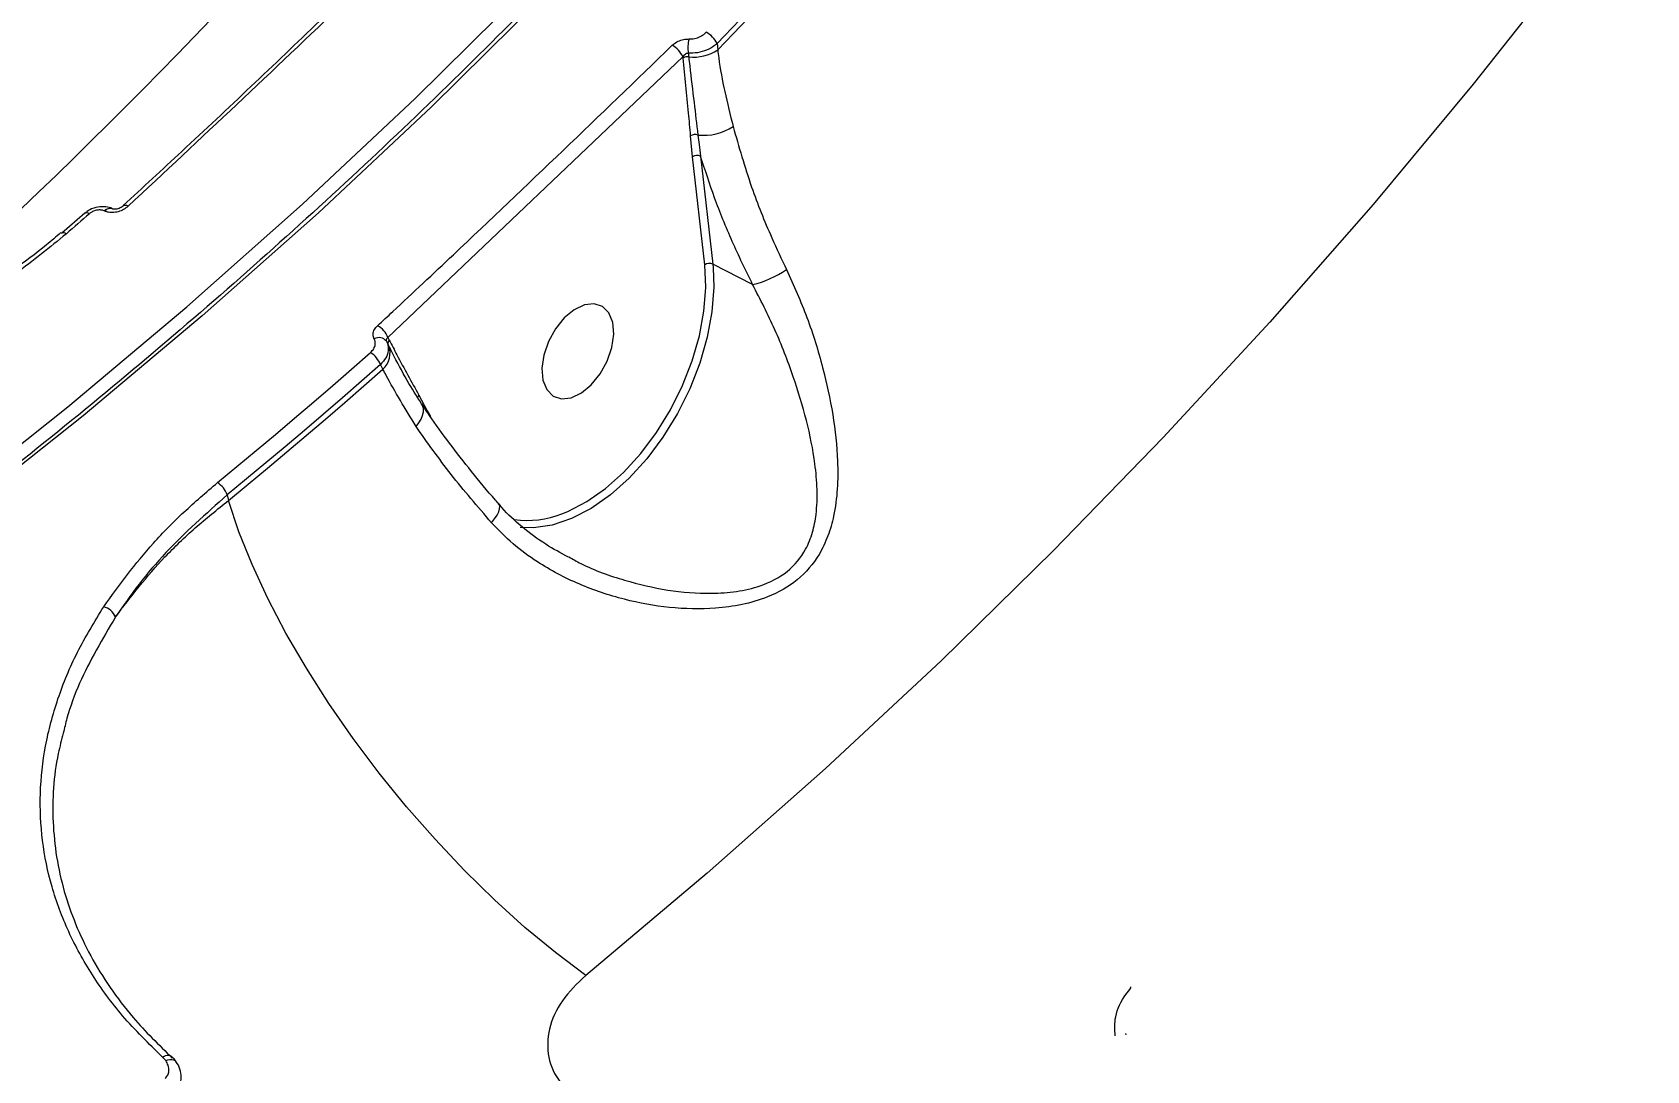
# Model space of a CAD drawing. Header units: millimetres. Extents: x -11024 to 8278, y -7837 to 5770.
# Drawn here: x 3561 to 3702.9, y 1457.5 to 1548.8 of the extents above; entities that cross this region are included whole.
import ezdxf

# ---------------------------------------------------------------- set-up
doc = ezdxf.new("R2010")
doc.units = ezdxf.units.MM
doc.layers.add('DIKOM_ОБЪЕКТ', color=7, linetype='Continuous')
doc.layers.add('DIKOM_РАЗМЕР_ОБЪЕКТА', color=7, linetype='Continuous')
doc.styles.add('style1', font='arial.ttf', dxfattribs={"width": 0.8})
doc.dimstyles.new('1-50', dxfattribs={"dimtxt": 300, "dimasz": 200, "dimexe": 100, "dimexo": 0, "dimgap": 100, "dimtad": 1, "dimtxsty": 'style1', "dimcen": 200, "dimclrd": 7, "dimclre": 7, "dimclrt": 7, "dimadec": 1, "dimazin": 2, "dimtfac": 1, "dimtmove": 0, "dimatfit": 2, "dimfxl": 0, "dimlwd": 25, "dimlwe": 18, "dimarcsym": 0})

# ---------------------------------------------------------------- blocks, each defined once
blk = doc.blocks.new('*D9')
at = {"layer": 'Defpoints', "color": 0, "transparency": 16777216}
for p in [(3740.68, 3707.51), (-8191.56, -3797.25), (-1076.12, -3797.25)]:
    blk.add_point(p, dxfattribs=at)
at = {"layer": 'DIKOM_РАЗМЕР_ОБЪЕКТА', "color": 7, "lineweight": 18, "transparency": 16777216}
for p, q in [((3740.68, 3707.51), (-8291.56, 3707.51)), ((-1076.12, -3797.25), (-8291.56, -3797.25))]:
    blk.add_line(p, q, dxfattribs=at)
at = {"layer": 'DIKOM_РАЗМЕР_ОБЪЕКТА', "color": 7, "lineweight": 25, "transparency": 16777216}
blk.add_line((-8191.56, 3507.51), (-8191.56, -3597.25), dxfattribs=at)
at = {"layer": 'DIKOM_РАЗМЕР_ОБЪЕКТА', "color": 7, "transparency": 16777216}
for points in [[(-8224.9, 3507.51), (-8158.23, 3507.51), (-8191.56, 3707.51)], [(-8224.9, -3597.25), (-8158.23, -3597.25), (-8191.56, -3797.25)]]:
    blk.add_solid(points, dxfattribs=at)
at = {"layer": 'DIKOM_РАЗМЕР_ОБЪЕКТА', "color": 7, "transparency": 16777216, "insert": (-8444.74, -44.87), "char_height": 300, "attachment_point": 5, "rotation": 90, "style": 'style1'}
blk.add_mtext('7500', dxfattribs=at)

msp = doc.modelspace()

# ---------------------------------------------------------------- linework, layer by layer
at = {"layer": 'DIKOM_ОБЪЕКТ', "color": 7, "linetype": 'Continuous', "lineweight": 15}
for p, q in [((3621.152, 1547.805), (3621.217, 1547.262)), ((3618.151, 1546.636), (3592.222, 1521.953)), ((3618.162, 1546.534), (3618.151, 1546.636)), ((3619.005, 1537.85), (3618.83, 1539.7)), ((3620.072, 1528.356), (3619.005, 1537.85)), ((3619.709, 1537.905), (3620.776, 1528.411)), ((3567.317, 1533.078), (3567.298, 1533.087)), ((3568.005, 1533.266), (3567.986, 1533.275)), ((3568.958, 1533.535), (3568.948, 1533.527)), ((3565.56, 1532.882), (3563.543, 1531.126)), ((3624.286, 1526.605), (3620.776, 1528.411)), ((3620.776, 1528.411), (3620.808, 1528.098)), ((3592.273, 1521.27), (3592.112, 1521.584)), ((3592.222, 1521.953), (3592.335, 1521.732)), ((3592.466, 1520.899), (3592.25, 1521.312)), ((3591.773, 1519.166), (3591.566, 1519.571)), ((3594.939, 1516.887), (3595.682, 1515.521)), ((3595.682, 1515.521), (3595.95, 1514.998)), ((3578.089, 1508.106), (3578.204, 1507.622)), ((3657.545, 1464.74), (3657.533, 1464.851)), ((3657.074, 1460.724), (3657.086, 1460.614)), ((3572.687, 1458.349), (3572.408, 1458.662))]:
    msp.add_line(p, q, dxfattribs=at)
at = {"layer": 'DIKOM_ОБЪЕКТ', "color": 7, "linetype": 'Continuous', "lineweight": 15, "flags": 128}
for points in [[(3519.76, 1483.469), (3531.204, 1491.151), (3542.41, 1499.116), (3553.371, 1507.357), (3564.08, 1515.871), (3574.53, 1524.651), (3584.713, 1533.691), (3594.623, 1542.986), (3604.254, 1552.529), (3613.599, 1562.314), (3622.653, 1572.335), (3631.409, 1582.586), (3639.861, 1593.059), (3648.004, 1603.747), (3655.833, 1614.645), (3663.343, 1625.743), (3670.528, 1637.036), (3677.384, 1648.515), (3683.906, 1660.174), (3690.09, 1672.005), (3695.933, 1684), (3701.43, 1696.15)], [(3703.183, 1695.886), (3697.67, 1683.698), (3691.81, 1671.668), (3685.607, 1659.801), (3679.065, 1648.107), (3672.188, 1636.593), (3664.982, 1625.266), (3657.45, 1614.134), (3649.597, 1603.204), (3641.429, 1592.483), (3632.951, 1581.979), (3624.169, 1571.697), (3615.088, 1561.646), (3605.715, 1551.831), (3596.055, 1542.259), (3586.115, 1532.936), (3575.901, 1523.869), (3565.42, 1515.063), (3554.679, 1506.523), (3543.684, 1498.257), (3532.444, 1490.268), (3520.966, 1482.563)], [(3734.291, 1611.806), (3727.27, 1600.087), (3719.941, 1588.543), (3712.309, 1577.18), (3704.376, 1566.004), (3696.149, 1555.022), (3687.631, 1544.239), (3678.827, 1533.662), (3669.742, 1523.296), (3660.38, 1513.147), (3650.748, 1503.221), (3640.849, 1493.522), (3630.691, 1484.057), (3620.277, 1474.831), (3609.615, 1465.847)], [(3565.971, 1532.841), (3565.861, 1532.891), (3565.76, 1532.919), (3565.673, 1532.925), (3565.601, 1532.908), (3565.56, 1532.882)], [(3569.384, 1533.503), (3569.255, 1533.555), (3569.139, 1533.579), (3569.041, 1533.574), (3568.965, 1533.541), (3568.958, 1533.535)], [(3565.971, 1532.841), (3565.72, 1532.62), (3565.468, 1532.4), (3565.215, 1532.181), (3564.963, 1531.961), (3564.711, 1531.741), (3564.458, 1531.522), (3564.205, 1531.302), (3563.952, 1531.083)], [(3563.529, 1531.112), (3563.53, 1531.113), (3563.543, 1531.126)], [(3620.808, 1528.098), (3620.869, 1526.377), (3620.708, 1524.215), (3620.296, 1521.974), (3619.643, 1519.702), (3618.762, 1517.449), (3617.674, 1515.263), (3616.401, 1513.194), (3614.973, 1511.286), (3613.419, 1509.582), (3611.774, 1508.117), (3610.075, 1506.925), (3608.357, 1506.032), (3606.66, 1505.457), (3605.02, 1505.213), (3603.839, 1505.251)], [(3620.151, 1525.985), (3620.162, 1526.383), (3620.072, 1528.356)], [(3607.52, 1506.45), (3608.03, 1506.655), (3609.695, 1507.521), (3611.343, 1508.677), (3612.938, 1510.097), (3614.444, 1511.75), (3615.83, 1513.6), (3617.064, 1515.607), (3618.119, 1517.726), (3618.973, 1519.911), (3619.606, 1522.114), (3620.006, 1524.287), (3620.151, 1525.985)], [(3607.722, 1523.682), (3606.944, 1522.722), (3606.325, 1521.602), (3605.915, 1520.412), (3605.749, 1519.249), (3605.838, 1518.208), (3606.177, 1517.371), (3606.736, 1516.808), (3607.472, 1516.564), (3608.325, 1516.659), (3609.225, 1517.084), (3610.099, 1517.806), (3610.878, 1518.766), (3611.497, 1519.886), (3611.906, 1521.076), (3612.073, 1522.239), (3611.983, 1523.281), (3611.645, 1524.117), (3611.085, 1524.68), (3610.349, 1524.924), (3609.497, 1524.83), (3608.596, 1524.404), (3607.722, 1523.682)], [(3577.237, 1509.196), (3578.941, 1510.602), (3580.639, 1512.015), (3582.33, 1513.435), (3584.014, 1514.862), (3585.692, 1516.295), (3587.363, 1517.735), (3589.027, 1519.181), (3590.684, 1520.634)], [(3591.566, 1519.571), (3589.905, 1518.114), (3588.237, 1516.664), (3586.563, 1515.221), (3584.881, 1513.785), (3583.193, 1512.355), (3581.499, 1510.932), (3579.797, 1509.516), (3578.089, 1508.106)], [(3578.204, 1507.622), (3579.924, 1509.042), (3581.637, 1510.468), (3583.344, 1511.9), (3585.043, 1513.34), (3586.736, 1514.787), (3588.422, 1516.24), (3590.101, 1517.7), (3591.773, 1519.166)], [(3594.691, 1514.129), (3594.943, 1514.446), (3595.138, 1514.773), (3595.271, 1515.098), (3595.338, 1515.412), (3595.335, 1515.706), (3595.265, 1515.969), (3595.183, 1516.121)], [(3609.615, 1465.847), (3606.951, 1467.852), (3604.27, 1470.072), (3601.595, 1472.488), (3598.952, 1475.078), (3596.364, 1477.819), (3593.855, 1480.685), (3591.447, 1483.65), (3589.163, 1486.687), (3587.024, 1489.768), (3585.049, 1492.866), (3583.256, 1495.953), (3581.662, 1498.999), (3580.28, 1501.977), (3579.124, 1504.86), (3578.204, 1507.622)], [(3601.333, 1505.661), (3601.6, 1505.998), (3601.813, 1506.322), (3601.962, 1506.623), (3602.042, 1506.889), (3602.051, 1507.111), (3601.988, 1507.28), (3601.969, 1507.304)], [(3572.408, 1458.662), (3572.555, 1458.745), (3572.699, 1458.803), (3572.835, 1458.833), (3572.96, 1458.836), (3573.069, 1458.81), (3573.158, 1458.756), (3573.159, 1458.755)], [(3572.687, 1458.349), (3572.871, 1458.418), (3573.05, 1458.455), (3573.218, 1458.459), (3573.366, 1458.431), (3573.489, 1458.372), (3573.58, 1458.284), (3573.584, 1458.279)], [(3573.159, 1458.755), (3573.224, 1458.677), (3573.232, 1458.662)]]:
    msp.add_lwpolyline(points, dxfattribs=at)
at = {"layer": 'DIKOM_ОБЪЕКТ', "color": 7, "linetype": 'Continuous', "lineweight": 15}
for centre, radius, start, end in [((3243.958, 1866.457), 459.207, 311.0729, 328.20621), ((3262.686, 1894.513), 498.702, 315.95524, 323.03761), ((3262.709, 1894.21), 498.899, 315.93876, 323.05402), ((3619.246, 1546.95), 2.089, 24.17944, 62.72349), ((3616.149, 1545.757), 2.187, 23.70214, 60.56747), ((3621.309, 1547.44), 2.724, 163.42597, 189.97449), ((3619.092, 1550.47), 3.848, 263.5871, 303.51962), ((3618.572, 1545.88), 0.772, 83.26643, 122.05142), ((3619.964, 1544.565), 4.823, 264.13341, 302.74209), ((3619.227, 1539.018), 0.789, 71.95818, 120.22169), ((3619.409, 1537.219), 0.749, 66.33598, 122.60677), ((3567.781, 1532.671), 0.637, 71.15507, 139.24774), ((3567.798, 1532.665), 0.634, 70.15268, 139.3557), ((3563.713, 1530.776), 0.389, 52.07609, 115.88157), ((3620.475, 1527.724), 0.749, 66.34684, 122.59591), ((3621.939, 1535.946), 9.631, 284.1028, 303.61137), ((3590.285, 1521.187), 2.083, 21.56269, 60.37647), ((3591.437, 1521.122), 0.824, 37.51417, 120.79583), ((3592.589, 1521.461), 0.371, 133.14472, 202.24847), ((3589.541, 1518.789), 2.17, 21.11134, 58.23399), ((3590.534, 1520.572), 1.874, 311.41332, 21.88423), ((3595.306, 1516.564), 0.489, 138.65969, 165.87301), ((3576.011, 1507.359), 2.209, 19.78765, 56.27937), ((3604.47, 1514.083), 8.219, 262.03291, 291.77941), ((3566.884, 1496.823), 1.492, 21.99825, 76.60645)]:
    msp.add_arc(centre, radius, start, end, dxfattribs=at)
for points, knots in [([(3702.591, 1695.735), (3701.731, 1693.783), (3699.237, 1688.115), (3694.885, 1678.83), (3689.444, 1667.926), (3683.716, 1657.163), (3677.708, 1646.544), (3671.423, 1636.074), (3664.864, 1625.76), (3658.035, 1615.608), (3650.94, 1605.622), (3643.581, 1595.809), (3635.964, 1586.174), (3628.093, 1576.721), (3619.971, 1567.456), (3611.604, 1558.384), (3602.995, 1549.511), (3594.15, 1540.84), (3585.073, 1532.377), (3575.769, 1524.126), (3566.244, 1516.091), (3556.502, 1508.278), (3546.549, 1500.689), (3536.388, 1493.333), (3527.71, 1487.351), (3522.395, 1483.856), (3520.588, 1482.668)], [0, 0, 0, 0, 0.022818, 0.0662211, 0.1096242, 0.1530276, 0.1964312, 0.2398343, 0.2832377, 0.3266401, 0.3700432, 0.4134458, 0.4568481, 0.50025, 0.5436518, 0.5870532, 0.6304542, 0.6738552, 0.7172561, 0.7606562, 0.8040562, 0.8474562, 0.8908555, 0.9342549, 0.9776538, 1, 1, 1, 1]), ([(3594.618, 1557.971), (3591.822, 1555.244), (3585.016, 1548.606), (3576.452, 1540.479), (3570.664, 1535.146), (3568.941, 1533.558)], [0, 0, 0, 0, 0.328795, 0.8001855, 1, 1, 1, 1]), ([(3595.057, 1557.914), (3594.617, 1557.485), (3592.419, 1555.342), (3583.899, 1547.09), (3575.754, 1539.465), (3569.384, 1533.503)], [0, 0, 0, 0, 0.051708, 0.2585514, 1, 1, 1, 1]), ([(3618.698, 1548.217), (3618.861, 1548.222), (3619.187, 1548.231), (3619.674, 1548.405), (3620.009, 1548.617), (3620.162, 1548.766), (3620.203, 1548.806)], [0, 0, 0, 0, 0.295481, 0.5904204, 0.8901189, 1, 1, 1, 1]), ([(3591.314, 1522.998), (3591.759, 1523.412), (3593.982, 1525.484), (3602.651, 1533.606), (3610.819, 1541.484), (3617.223, 1547.662)], [0, 0, 0, 0, 0.0512247, 0.2561271, 1, 1, 1, 1]), ([(3617.223, 1547.662), (3617.253, 1547.69), (3617.4, 1547.825), (3617.72, 1548.028), (3618.208, 1548.203), (3618.535, 1548.212), (3618.698, 1548.217)], [0, 0, 0, 0, 0.0809959, 0.3908757, 0.6951793, 1, 1, 1, 1]), ([(3621.152, 1547.805), (3621.082, 1547.746), (3620.822, 1547.524), (3620.258, 1547.215), (3619.44, 1546.97), (3618.898, 1546.969), (3618.626, 1546.968)], [0, 0, 0, 0, 0.1091775, 0.4079133, 0.7030896, 1, 1, 1, 1]), ([(3621.217, 1547.262), (3621.245, 1547.023), (3621.385, 1545.809), (3621.794, 1543.597), (3622.312, 1541.541), (3622.573, 1540.509)], [0, 0, 0, 0, 0.1088899, 0.5527967, 1, 1, 1, 1]), ([(3618.626, 1546.968), (3618.572, 1546.958), (3618.461, 1546.936), (3618.305, 1546.829), (3618.206, 1546.721), (3618.16, 1546.651), (3618.151, 1546.636)], [0, 0, 0, 0, 0.2862716, 0.5894972, 0.9138538, 1, 1, 1, 1]), ([(3618.83, 1539.7), (3618.773, 1540.368), (3618.579, 1542.665), (3618.335, 1544.929), (3618.162, 1546.534)], [0, 0, 0, 0, 0.2911903, 1, 1, 1, 1]), ([(3618.626, 1546.968), (3618.632, 1546.916), (3618.644, 1546.809), (3618.656, 1546.702), (3618.662, 1546.647)], [0, 0, 0, 0, 0.4875441, 1, 1, 1, 1]), ([(3618.662, 1546.647), (3618.693, 1546.379), (3618.844, 1545.044), (3619.118, 1542.766), (3619.359, 1540.72), (3619.471, 1539.768)], [0, 0, 0, 0, 0.1178828, 0.5894624, 1, 1, 1, 1]), ([(3622.573, 1540.509), (3623.074, 1538.743), (3623.991, 1535.512), (3625.681, 1531.274), (3626.828, 1528.858), (3627.27, 1527.925)], [0, 0, 0, 0, 0.4251255, 0.7780808, 1, 1, 1, 1]), ([(3619.471, 1539.768), (3619.503, 1539.493), (3619.575, 1538.869), (3619.661, 1538.251), (3619.709, 1537.905)], [0, 0, 0, 0, 0.4403129, 1, 1, 1, 1]), ([(3624.286, 1526.605), (3623.672, 1527.871), (3622.437, 1530.415), (3620.907, 1534.205), (3620.103, 1536.689), (3619.709, 1537.905)], [0, 0, 0, 0, 0.3357515, 0.6747627, 1, 1, 1, 1]), ([(3697.23, 1288.717), (3694.608, 1292.447), (3687.491, 1302.571), (3675.6, 1318.787), (3661.518, 1337.202), (3647.185, 1355.128), (3632.674, 1372.489), (3618.052, 1389.2), (3603.362, 1405.204), (3588.629, 1420.46), (3573.878, 1434.957), (3559.155, 1448.657), (3544.527, 1461.498), (3530.065, 1473.418), (3515.814, 1484.371), (3501.802, 1494.32), (3488.048, 1503.268), (3474.594, 1511.196), (3461.499, 1518.069), (3448.827, 1523.854), (3436.621, 1528.521), (3424.909, 1532.044), (3413.707, 1534.427), (3403.023, 1535.715), (3392.993, 1535.751), (3386.245, 1535.298), (3383.049, 1534.499), (3382.777, 1534.43)], [0, 0, 0, 0, 0.0245695, 0.066693, 0.1089493, 0.151273, 0.1935969, 0.2358531, 0.2779765, 0.3200999, 0.3623564, 0.4046802, 0.447004, 0.4892601, 0.5313836, 0.5735065, 0.6157622, 0.6580855, 0.7004087, 0.7426644, 0.7847874, 0.8269108, 0.8691668, 0.9114903, 0.9538141, 0.9960698, 1, 1, 1, 1]), ([(3686.228, 1305.266), (3684.678, 1307.405), (3680.885, 1312.643), (3674.778, 1320.847), (3667.934, 1329.875), (3661.051, 1338.751), (3654.132, 1347.483), (3647.174, 1356.073), (3640.174, 1364.526), (3633.13, 1372.842), (3626.041, 1381.024), (3618.905, 1389.074), (3611.718, 1396.995), (3604.488, 1404.779), (3597.237, 1412.402), (3589.996, 1419.83), (3582.785, 1427.043), (3575.606, 1434.039), (3568.458, 1440.821), (3561.337, 1447.39), (3554.241, 1453.752), (3547.167, 1459.906), (3540.115, 1465.854), (3533.082, 1471.599), (3526.066, 1477.141), (3519.068, 1482.479), (3512.105, 1487.6), (3505.207, 1492.482), (3498.398, 1497.105), (3491.686, 1501.466), (3485.067, 1505.567), (3478.539, 1509.411), (3472.099, 1512.999), (3465.746, 1516.333), (3459.476, 1519.413), (3453.29, 1522.239), (3447.185, 1524.812), (3441.16, 1527.132), (3435.226, 1529.195), (3429.405, 1530.992), (3423.721, 1532.513), (3418.185, 1533.756), (3412.795, 1534.723), (3407.549, 1535.414), (3402.446, 1535.83), (3397.485, 1535.969), (3392.659, 1535.842), (3387.989, 1535.41), (3384.789, 1534.992), (3383.188, 1534.639), (3383.05, 1534.609)], [0, 0, 0, 0, 0.0148394, 0.0363252, 0.0577124, 0.0790248, 0.1002867, 0.1215225, 0.1427567, 0.1640092, 0.1852997, 0.2066539, 0.2280947, 0.2496474, 0.271248, 0.2927746, 0.314195, 0.3355335, 0.356815, 0.3780636, 0.3993038, 0.4205573, 0.4418427, 0.4631847, 0.4846068, 0.506134, 0.5277483, 0.5493326, 0.5707976, 0.5921746, 0.6134878, 0.6347619, 0.656021, 0.6772886, 0.6985816, 0.719924, 0.7413395, 0.7628516, 0.7844714, 0.8060881, 0.8276031, 0.8490185, 0.8703574, 0.8916419, 0.9128938, 0.9341345, 0.955385, 0.9766598, 0.9979801, 1, 1, 1, 1]), ([(3567.988, 1533.272), (3567.987, 1533.274), (3567.827, 1533.394), (3567.38, 1533.47), (3566.706, 1533.466), (3566.039, 1533.257), (3565.718, 1532.98), (3565.582, 1532.864)], [0, 0, 0, 0, 0.00240538, 0.24148355, 0.50752372, 0.7931495, 1, 1, 1, 1]), ([(3567.298, 1533.087), (3567.286, 1533.093), (3567.196, 1533.136), (3566.996, 1533.185), (3566.722, 1533.177), (3566.445, 1533.115), (3566.191, 1533.011), (3566.039, 1532.893), (3565.971, 1532.841)], [0, 0, 0, 0, 0.0340386, 0.2523207, 0.4705114, 0.5979627, 0.8193648, 1, 1, 1, 1]), ([(3569.384, 1533.503), (3569.257, 1533.402), (3569.003, 1533.199), (3568.51, 1533.006), (3568.01, 1532.927), (3567.598, 1532.963), (3567.395, 1533.046), (3567.317, 1533.078)], [0, 0, 0, 0, 0.2182414, 0.4367521, 0.6530071, 0.8657817, 1, 1, 1, 1]), ([(3568.946, 1533.528), (3568.938, 1533.519), (3568.9, 1533.481), (3568.776, 1533.396), (3568.588, 1533.307), (3568.388, 1533.251), (3568.209, 1533.233), (3568.073, 1533.242), (3568.008, 1533.264), (3568.011, 1533.262), (3568.012, 1533.262)], [0, 0, 0, 0, 0.0437677, 0.1959645, 0.3552992, 0.5132524, 0.6490282, 0.7900118, 0.9401573, 1, 1, 1, 1]), ([(3563.952, 1531.083), (3562.5, 1529.896), (3559.596, 1527.521), (3554.767, 1524.421), (3549.71, 1521.712), (3544.483, 1519.417), (3539.068, 1517.496), (3533.529, 1515.984), (3527.947, 1514.869), (3522.395, 1514.155), (3516.952, 1513.851), (3511.689, 1513.932), (3506.701, 1514.38), (3502.071, 1515.184), (3497.795, 1516.282), (3495.296, 1517.263), (3494.048, 1517.753)], [0, 0, 0, 0, 0.0751089, 0.1502161, 0.2212819, 0.2925784, 0.3636467, 0.4347702, 0.5061244, 0.5772489, 0.6483404, 0.7196594, 0.7907517, 0.8604298, 0.9303191, 1, 1, 1, 1]), ([(3563.469, 1531.185), (3563.048, 1530.819), (3561.715, 1529.659), (3559.238, 1527.829), (3556.063, 1525.7), (3552.688, 1523.714), (3549.158, 1521.88), (3545.505, 1520.219), (3541.766, 1518.747), (3537.979, 1517.475), (3534.176, 1516.412), (3530.391, 1515.565), (3526.64, 1514.929), (3522.919, 1514.482), (3519.217, 1514.219), (3515.545, 1514.14), (3511.931, 1514.245), (3508.41, 1514.531), (3505.019, 1514.995), (3501.789, 1515.628), (3498.775, 1516.431), (3496.535, 1517.153), (3495.391, 1517.652), (3495.092, 1517.782)], [0, 0, 0, 0, 0.0231577, 0.0734008, 0.1241399, 0.1752402, 0.2265359, 0.2778036, 0.3288183, 0.3794159, 0.4294649, 0.4788807, 0.5276419, 0.576337, 0.6256834, 0.6756967, 0.7262874, 0.7773121, 0.8286041, 0.8799619, 0.9311446, 0.9819856, 1, 1, 1, 1]), ([(3627.27, 1527.925), (3627.897, 1526.534), (3629.151, 1523.75), (3630.471, 1519.412), (3631.398, 1515.174), (3631.785, 1511.599), (3631.771, 1508.625), (3631.49, 1506.42), (3630.946, 1504.49), (3630.02, 1502.513), (3628.324, 1500.525), (3625.861, 1499.139), (3623.367, 1498.415), (3620.473, 1498.028), (3616.97, 1498.109), (3612.92, 1498.848), (3608.98, 1500.174), (3605.721, 1501.901), (3603.166, 1503.76), (3601.944, 1505.027), (3601.333, 1505.661)], [0, 0, 0, 0, 0.0754473, 0.15102976, 0.22138561, 0.29172521, 0.33465914, 0.37754628, 0.41042719, 0.44325627, 0.49624916, 0.54908183, 0.58898654, 0.62897578, 0.69694417, 0.76500746, 0.83635076, 0.90762858, 0.95382911, 1, 1, 1, 1]), ([(3608.13, 1502.663), (3608.477, 1502.463), (3610.003, 1501.581), (3612.938, 1500.583), (3616.795, 1499.645), (3620.125, 1499.381), (3622.866, 1499.572), (3625.173, 1500.095), (3627.435, 1501.246), (3628.893, 1503.028), (3629.588, 1504.807), (3629.928, 1506.575), (3629.995, 1508.595), (3629.744, 1511.354), (3629.077, 1514.671), (3627.867, 1518.617), (3626.314, 1522.667), (3624.962, 1525.293), (3624.286, 1526.605)], [0, 0, 0, 0, 0.0252147, 0.1108981, 0.1913359, 0.2716375, 0.3170965, 0.3624243, 0.4202375, 0.4777584, 0.5144252, 0.5511862, 0.6009526, 0.6507978, 0.7346722, 0.8185789, 0.9093649, 1, 1, 1, 1]), ([(3591.015, 1521.83), (3590.999, 1521.86), (3590.929, 1521.999), (3590.895, 1522.277), (3591.009, 1522.66), (3591.212, 1522.885), (3591.314, 1522.998)], [0, 0, 0, 0, 0.0856812, 0.3893834, 0.6948334, 1, 1, 1, 1]), ([(3590.684, 1520.634), (3590.79, 1520.745), (3591.002, 1520.966), (3591.131, 1521.348), (3591.108, 1521.641), (3591.035, 1521.79), (3591.015, 1521.83)], [0, 0, 0, 0, 0.2969163, 0.5940699, 0.8895563, 1, 1, 1, 1]), ([(3592.09, 1521.624), (3592.123, 1521.556), (3592.246, 1521.306), (3592.287, 1520.809), (3592.083, 1520.151), (3591.738, 1519.764), (3591.566, 1519.571)], [0, 0, 0, 0, 0.1106401, 0.406386, 0.7035227, 1, 1, 1, 1]), ([(3592.222, 1521.953), (3592.183, 1521.924), (3592.107, 1521.868), (3592.058, 1521.761), (3592.063, 1521.677), (3592.085, 1521.634), (3592.09, 1521.624)], [0, 0, 0, 0, 0.3129105, 0.6197634, 0.9173245, 1, 1, 1, 1]), ([(3592.335, 1521.732), (3592.559, 1521.297), (3593.404, 1519.657), (3594.289, 1518.061), (3594.939, 1516.887)], [0, 0, 0, 0, 0.2646906, 1, 1, 1, 1]), ([(3595.185, 1516.121), (3594.752, 1516.803), (3593.806, 1518.295), (3592.931, 1519.989), (3592.477, 1520.877), (3592.404, 1521.02)], [0, 0, 0, 0, 0.4138344, 0.9056631, 1, 1, 1, 1]), ([(3594.691, 1514.129), (3593.76, 1515.663), (3592.704, 1517.403), (3591.872, 1518.981), (3591.773, 1519.166)], [0, 0, 0, 0, 0.8821552, 1, 1, 1, 1]), ([(3601.971, 1507.305), (3601.873, 1507.417), (3601.031, 1508.378), (3599.544, 1510.18), (3597.601, 1512.677), (3596.159, 1514.66), (3595.42, 1515.78), (3595.201, 1516.113)], [0, 0, 0, 0, 0.0370453, 0.318279, 0.5996937, 0.8810635, 1, 1, 1, 1]), ([(3601.333, 1505.661), (3600.108, 1507.088), (3597.631, 1509.976), (3595.678, 1512.734), (3594.691, 1514.129)], [0, 0, 0, 0, 0.4942422, 1, 1, 1, 1]), ([(3567.23, 1498.274), (3568.608, 1500.169), (3570.697, 1503.039), (3574.239, 1506.626), (3576.238, 1508.339), (3577.237, 1509.196)], [0, 0, 0, 0, 0.4927613, 0.7463828, 1, 1, 1, 1]), ([(3578.089, 1508.106), (3576.221, 1506.447), (3573.391, 1503.934), (3570.279, 1500.269), (3568.938, 1498.344), (3568.267, 1497.382)], [0, 0, 0, 0, 0.4928081, 0.7464099, 1, 1, 1, 1]), ([(3568.267, 1497.382), (3569.639, 1499.168), (3571.716, 1501.874), (3575.231, 1505.232), (3577.213, 1506.826), (3578.204, 1507.622)], [0, 0, 0, 0, 0.4927857, 0.7463858, 1, 1, 1, 1]), ([(3608.109, 1502.625), (3607.428, 1502.99), (3605.97, 1503.77), (3604.022, 1505.258), (3602.652, 1506.463), (3602.076, 1507.206), (3601.994, 1507.312)], [0, 0, 0, 0, 0.2938501, 0.6287979, 0.9471165, 1, 1, 1, 1]), ([(3572.408, 1458.662), (3571.193, 1459.852), (3568.854, 1462.143), (3566.144, 1465.871), (3564.053, 1469.669), (3562.579, 1473.628), (3561.751, 1477.701), (3561.562, 1481.847), (3562.008, 1486.021), (3563.12, 1490.178), (3564.802, 1494.291), (3566.421, 1496.948), (3567.23, 1498.274)], [0, 0, 0, 0, 0.1070811, 0.2059739, 0.3051838, 0.4040792, 0.5033375, 0.6029177, 0.7021801, 0.8013479, 0.9008343, 1, 1, 1, 1]), ([(3568.267, 1497.382), (3567.132, 1495.449), (3565.411, 1492.521), (3564.122, 1489.064), (3563.779, 1487.593), (3563.677, 1487.155)], [0, 0, 0, 0, 0.57701856, 0.87416823, 1, 1, 1, 1]), ([(3563.677, 1487.155), (3563.521, 1486.559), (3562.838, 1483.959), (3562.642, 1480.297), (3563.033, 1476.259), (3563.92, 1472.287), (3565.498, 1468.431), (3567.747, 1464.779), (3570.048, 1461.724), (3572.075, 1459.739), (3573.265, 1458.575)], [0, 0, 0, 0, 0.05850094, 0.25547955, 0.35693994, 0.45840616, 0.65446753, 0.75547833, 0.85648876, 1, 1, 1, 1]), ([(3520.966, 1482.563), (3523.729, 1480.453), (3531.172, 1474.769), (3543.463, 1464.738), (3557.832, 1452.284), (3572.448, 1438.837), (3587.265, 1424.421), (3602.236, 1409.058), (3617.032, 1393.087), (3631.605, 1376.578), (3645.916, 1359.61), (3660.197, 1341.906), (3674.397, 1323.497), (3688.462, 1304.431), (3702.084, 1285.129), (3715.226, 1265.661), (3727.863, 1246.103), (3740.2, 1226.134), (3752.181, 1205.808), (3763.756, 1185.19), (3774.668, 1164.732), (3784.895, 1144.501), (3794.433, 1124.557), (3803.436, 1104.575), (3811.849, 1084.624), (3819.626, 1064.777), (3826.598, 1045.47), (3832.759, 1026.756), (3838.123, 1008.676), (3842.776, 990.933), (3846.671, 973.607), (3849.776, 956.769), (3851.926, 941.467), (3853.256, 927.626), (3853.901, 915.148), (3853.935, 903.232), (3853.35, 891.92), (3852.155, 881.33), (3850.358, 871.513), (3848.267, 863.365), (3846.617, 858.657), (3845.946, 856.74)], [0, 0, 0, 0, 0.01565218, 0.04216791, 0.06870427, 0.09522005, 0.12250621, 0.14981463, 0.17710056, 0.20361659, 0.23015278, 0.25666873, 0.2839548, 0.31126298, 0.33854912, 0.36506499, 0.3916013, 0.41811716, 0.44540309, 0.47271166, 0.49999757, 0.5265134, 0.55304984, 0.57956554, 0.60685156, 0.63415996, 0.66144588, 0.68796177, 0.71449808, 0.74101388, 0.76829994, 0.79560818, 0.82289424, 0.84597233, 0.86907741, 0.89218255, 0.91550655, 0.93883056, 0.96156384, 0.98434858, 1, 1, 1, 1]), ([(3687.221, 1303.772), (3682.765, 1309.87), (3673.71, 1322.26), (3659.717, 1340.374), (3645.393, 1358.18), (3630.914, 1375.374), (3617.251, 1390.863), (3604.457, 1404.741), (3592.556, 1417.146), (3580.652, 1429.05), (3568.633, 1440.558), (3556.522, 1451.625), (3544.347, 1462.197), (3532.262, 1472.183), (3524.322, 1478.278), (3520.353, 1481.323)], [0, 0, 0, 0, 0.084034, 0.1707572, 0.2574795, 0.3440638, 0.4303752, 0.5003135, 0.5703237, 0.6403339, 0.710272, 0.7826638, 0.8551362, 0.9276085, 1, 1, 1, 1]), ([(3596.115, 1296.65), (3592.14, 1301.483), (3584.185, 1311.153), (3572.077, 1325.138), (3559.881, 1338.699), (3547.106, 1352.307), (3533.764, 1365.864), (3519.885, 1379.254), (3506.029, 1391.921), (3492.265, 1403.807), (3478.661, 1414.851), (3465.406, 1424.905), (3452.525, 1433.961), (3440.028, 1442.057), (3427.817, 1449.27), (3415.948, 1455.568), (3404.481, 1460.918), (3393.238, 1465.381), (3382.283, 1468.862), (3371.665, 1471.311), (3361.636, 1472.646), (3352.359, 1472.875), (3343.869, 1471.974), (3336.942, 1470.413), (3333.079, 1468.728), (3331.558, 1468.065)], [0, 0, 0, 0, 0.0401799, 0.0804098, 0.1206387, 0.1608185, 0.2060324, 0.251392, 0.2968241, 0.3422539, 0.3876087, 0.4328192, 0.4765992, 0.520517, 0.5645034, 0.6084886, 0.6524026, 0.69618, 0.7425871, 0.7890771, 0.8355674, 0.8819754, 0.9264437, 0.9710516, 1, 1, 1, 1]), ([(3609.615, 1465.847), (3608.866, 1465.128), (3607.387, 1463.707), (3606.271, 1461.164), (3606.181, 1458.646), (3606.989, 1456.798), (3607.828, 1455.938), (3608.06, 1455.699)], [0, 0, 0, 0, 0.2385237, 0.4713345, 0.6968085, 0.9159995, 1, 1, 1, 1]), ([(3656.155, 1460.519), (3656.127, 1461.086), (3656.064, 1462.348), (3656.763, 1463.787), (3657.394, 1464.556), (3657.545, 1464.74)], [0, 0, 0, 0, 0.3825625, 0.8522566, 1, 1, 1, 1]), ([(3572.633, 1456.774), (3572.721, 1456.875), (3572.898, 1457.076), (3572.996, 1457.489), (3572.94, 1457.93), (3572.767, 1458.216), (3572.687, 1458.349)], [0, 0, 0, 0, 0.2096918, 0.4181909, 0.7298657, 1, 1, 1, 1]), ([(3573.671, 1458.149), (3573.592, 1458.27), (3573.449, 1458.49), (3573.235, 1458.654), (3573.138, 1458.728)], [0, 0, 0, 0, 0.5499437, 1, 1, 1, 1]), ([(3573.381, 1455.384), (3573.384, 1455.386), (3573.602, 1455.542), (3573.885, 1455.996), (3574.089, 1456.71), (3574.009, 1457.438), (3573.823, 1457.971), (3573.61, 1458.214), (3573.564, 1458.266)], [0, 0, 0, 0, 0.0030498, 0.2393178, 0.4648573, 0.6906763, 0.9327289, 1, 1, 1, 1])]:
    msp.add_open_spline(points, degree=3, knots=knots, dxfattribs=at)

# ---------------------------------------------------------------- dimensions: what is measured, and where the dimension line sits
at = {"layer": 'DIKOM_РАЗМЕР_ОБЪЕКТА'}
dim = msp.add_linear_dim(base=(-8191.564, -3797.252), p1=(3740.68, 3707.508), p2=(-1076.116, -3797.252), angle=90, text='7500', dimstyle='1-50', dxfattribs=at)
dim.commit()
dim.dimension.update_dxf_attribs({"geometry": '*D9', "text_midpoint": (-8191.564, -44.872), "dimtype": 160})

doc.saveas('drawing.dxf')
